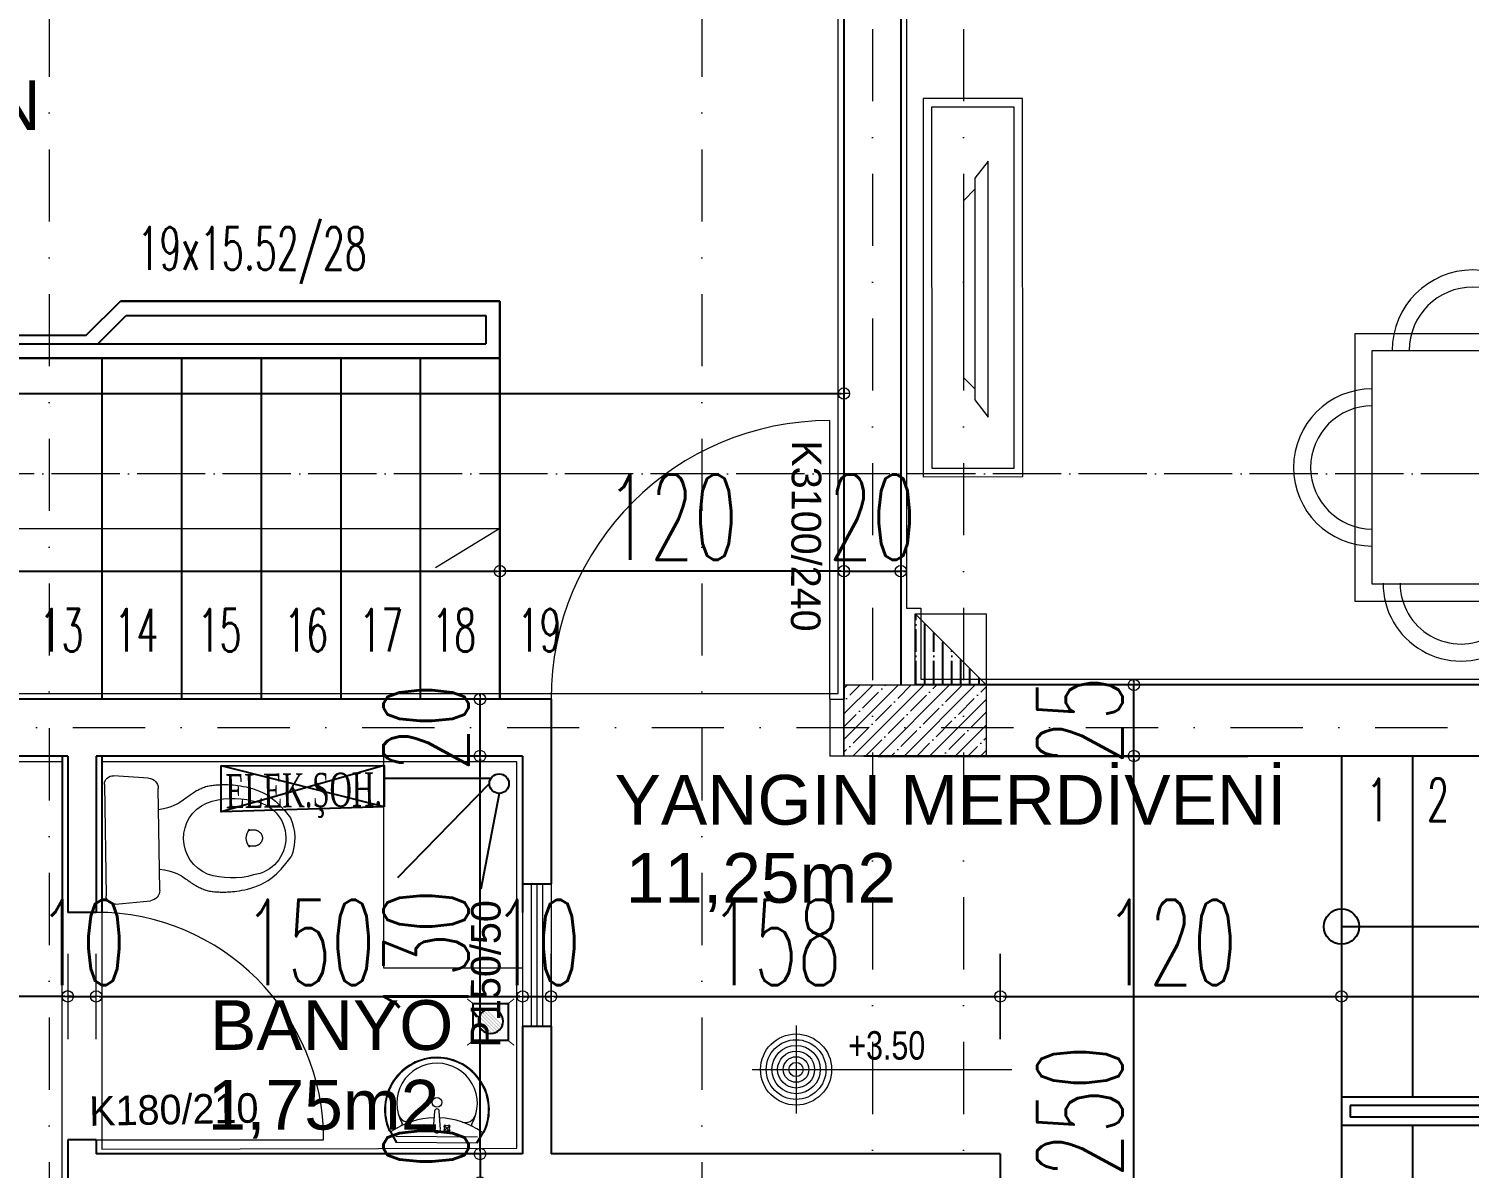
# Model space of a CAD drawing. Header units: millimetres. Extents: x -16104 to 67872, y -88009 to 12107.
# Drawn here: x 19311 to 19817, y -6715 to -6314 of the extents above; entities that cross this region are included whole.
import ezdxf

# ---------------------------------------------------------------- set-up
doc = ezdxf.new("R2010")
doc.units = ezdxf.units.MM
for name, pattern in [('ACAD_ISO04W100', [30, 24, -3, 0, -3]), ('ACAD_ISO07W100', [3, 0, -3]), ('DASHDOTX2', [50.8, 25.4, -12.7, 0, -12.7])]:
    doc.linetypes.add(name, pattern=pattern)
doc.layers.get('0').update_dxf_attribs({"color": 241})
for name, color, linetype, lineweight in [('AKS', 1, 'ACAD_ISO07W100', 5), ('akslar', 144, 'Continuous', 20), ('baca', 46, 'Continuous', 5), ('duvar', 123, 'Continuous', 25), ('emsal&kolon', 1, 'Continuous', 5), ('kapı', 3, 'Continuous', 5), ('kolon', 1, 'Continuous', 5), ('KOTLAR', 5, 'Continuous', 20), ('merdiven', 4, 'Continuous', 25), ('OLCU', 54, 'Continuous', 13), ('PASEMCON', 2, 'Continuous', 9), ('pencere', 5, 'Continuous', 5), ('POZ', 36, 'Continuous', 18), ('SıVA', 40, 'Continuous', 9), ('tefriş', 30, 'Continuous', 5), ('YAZI', 22, 'Continuous', 18), ('ÖLÇÜ', 252, 'Continuous', 20)]:
    doc.layers.add(name, color=color, linetype=linetype, lineweight=lineweight)
doc.layers.add('tarama korıdor', color=33, linetype='Continuous')
doc.styles.add('DIM', font='Txttw.shx', dxfattribs={"width": 0.6})
doc.styles.add('DIN', font='times.ttf', dxfattribs={"width": 0.6})
doc.styles.add('M2', font='stylu.ttf', dxfattribs={"height": 10})
doc.styles.add('TSIMPLEX', font='tsimplex', dxfattribs={"width": 0.8})
doc.dimstyles.new('50', dxfattribs={"dimscale": 0, "dimtxt": 30, "dimasz": 1, "dimexe": 0, "dimexo": 2, "dimgap": 4, "dimtad": 1, "dimdec": 0, "dimzin": 0, "dimdsep": 46, "dimtxsty": 'DIM', "dimblk1": 'DOT', "dimblk2": 'DOT', "dimsah": 1, "dimcen": 1.5, "dimdle": 3, "dimse1": 1, "dimse2": 1, "dimclrd": 256, "dimclre": 9, "dimclrt": 256, "dimadec": 0, "dimazin": 0, "dimtfac": 0.24, "dimtdec": 0, "dimtix": 1, "dimtmove": 2, "dimatfit": 3, "dimldrblk": 'DOT', "dimfxl": 0, "dimtolj": 1, "dimtzin": 15, "dimarcsym": 0})

# ---------------------------------------------------------------- blocks, each defined once
blk = doc.blocks.new('lavabo')
at = {"layer": 'tefriş', "linetype": 'Continuous'}
for p, q in [((-22.77, -4.94), (-19.92, 0)), ((-22.43, -5.14), (-19.46, 0)), ((-19.92, 0), (19.92, 0)), ((19.46, 0), (22.43, -5.14)), ((19.92, 0), (22.77, -4.94)), ((19.92, -2.7), (-19.92, -2.7)), ((-6.25, -5.54), (-6.77, -6.08)), ((-6.77, -6.08), (-6.31, -7.1)), ((-6.51, -5.81), (-3.84, -8.34)), ((-6.44, -8.41), (-3.91, -5.74)), ((-5.2, -5.94), (-6.25, -5.54)), ((-4.18, -5.48), (-5.2, -5.94)), ((-3.64, -6), (-4.18, -5.48)), ((-4.04, -7.04), (-3.64, -6)), ((-1.17, -15.33), (-1.76, -6.54)), ((1.76, -6.26), (1.14, -15.33)), ((3.38, -5.9), (3.91, -5.38)), ((3.81, -6.94), (3.38, -5.9)), ((3.38, -7.98), (3.81, -6.94)), ((6.25, -8.24), (3.65, -5.64)), ((6.25, -5.64), (3.65, -8.24)), ((3.91, -5.38), (4.95, -5.81)), ((4.95, -5.81), (5.99, -5.38)), ((5.99, -5.38), (6.51, -5.9)), ((6.51, -5.9), (6.08, -6.94)), ((6.08, -6.94), (6.51, -7.98)), ((-6.31, -7.1), (-6.71, -8.15)), ((-6.71, -8.15), (-6.17, -8.66)), ((-6.17, -8.66), (-5.15, -8.21)), ((-5.15, -8.21), (-4.1, -8.61)), ((-4.1, -8.61), (-3.58, -8.07)), ((-3.58, -8.07), (-4.04, -7.04)), ((3.91, -8.51), (3.38, -7.98)), ((4.95, -8.08), (3.91, -8.51)), ((5.99, -8.51), (4.95, -8.08)), ((6.51, -7.98), (5.99, -8.51))]:
    blk.add_line(p, q, dxfattribs=at)
at = {"layer": 'tefriş', "linetype": 'Continuous', "extrusion": (0, 0, -1)}
for centre, major_axis, ratio, start_param, end_param in [((0, -16), (-18.1, -18.1), 1, 5.497787, 7.48683), ((0, -16), (-17.82, -17.82), 1, 5.497787, 7.48683), ((-22.66, -5.93), (-0.566, -0.566), 1, 1.203644, 1.828723), ((-23.47, -4.54), (-0.566, 0.566), 1, 2.879793, 3.399519), ((-22.66, -5.93), (-0.283, 0.283), 1, -0.367152, 0.257926), ((-23.47, -4.54), (-0.849, -0.849), 1, 4.45059, 4.970315), ((-22.3, -6.09), (-0.566, -0.566), 1, 1.828723, 2.945097), ((-0.28, 26.67), (-27.35, -27.35), 1, 5.526576, 6.089571), ((0, -6.4), (-1.25, -1.25), 1, 0.7034, 3.844992), ((0, -16), (-18.1, -18.1), 1, 3.508745, 5.497787), ((0, -16), (-17.82, -17.82), 1, 3.508745, 5.497787), ((0.28, 26.67), (-27.35, -27.35), 1, 4.906004, 5.469573), ((22.3, -6.09), (-0.566, 0.566), 1, 0.196496, 1.31287), ((23.47, -4.54), (-0.849, 0.849), 1, 4.454463, 4.974188), ((23.47, -4.54), (-0.566, -0.566), 1, 6.025259, 6.544985), ((22.66, -5.93), (-0.283, 0.283), 1, 1.31287, 1.937948), ((22.66, -5.93), (-0.566, 0.566), 1, 1.31287, 1.937948), ((0, -19.04), (-13.92, 13.92), 1, 3.926991, 6.023888), ((-13.8, -15.22), (-3.8, -3.8), 1, 1.128011, 2.639725), ((-17.71, -8.76), (-0.566, -0.566), 1, 2.805213, 4.453092), ((0, -19.04), (-13.92, 13.92), 1, 1.830093, 3.926991), ((13.8, -15.22), (-3.8, -3.8), 1, 2.072664, 3.584378), ((17.71, -8.76), (-0.566, -0.566), 1, 0.259297, 1.907176), ((-0.01, -19.56), (0, 2.35), 0.991954, 1.570796326779968, 7.853981633959554), ((-0.01, -15.24), (-0.82, 0.82), 1, 2.438193, 5.415789)]:
    blk.add_ellipse(centre, major_axis=major_axis, ratio=ratio, start_param=start_param, end_param=end_param, dxfattribs=at)
blk = doc.blocks.new('klozet')
at = {"layer": 'tefriş', "linetype": 'Continuous'}
for p, q in [((3.25, 22.57), (15.54, 21.55)), ((0, -19.58), (0, 19.58)), ((18.91, 17.89), (18.91, -17.89)), ((29.64, 15.18), (30.02, 15.45)), ((30.02, 15.45), (30.4, 15.7)), ((30.4, 15.7), (30.79, 15.96)), ((30.79, 15.96), (31.18, 16.21)), ((31.18, 16.21), (31.58, 16.45)), ((31.58, 16.45), (31.98, 16.68)), ((31.98, 16.68), (32.38, 16.91)), ((32.38, 16.91), (32.78, 17.13)), ((32.78, 17.13), (33.18, 17.33)), ((33.18, 17.33), (33.58, 17.53)), ((33.58, 17.53), (33.97, 17.7)), ((33.97, 17.7), (34.36, 17.87)), ((34.36, 17.87), (34.75, 18.02)), ((34.75, 18.02), (35.14, 18.15)), ((35.14, 18.15), (35.54, 18.28)), ((35.54, 18.28), (35.95, 18.39)), ((35.95, 18.39), (36.37, 18.48)), ((36.37, 18.48), (36.8, 18.57)), ((36.8, 18.57), (37.26, 18.64)), ((37.26, 18.64), (37.72, 18.7)), ((37.72, 18.7), (38.2, 18.75)), ((38.2, 18.75), (38.69, 18.79)), ((38.69, 18.79), (39.18, 18.82)), ((39.18, 18.82), (39.68, 18.85)), ((39.68, 18.85), (40.18, 18.87)), ((40.18, 18.87), (40.67, 18.89)), ((40.67, 18.89), (41.16, 18.9)), ((41.16, 18.9), (41.66, 18.9)), ((41.66, 18.9), (42.17, 18.9)), ((42.17, 18.9), (42.7, 18.89)), ((42.7, 18.89), (43.26, 18.86)), ((43.26, 18.86), (43.87, 18.83)), ((43.87, 18.83), (44.52, 18.78)), ((44.52, 18.78), (45.24, 18.71)), ((45.24, 18.71), (46.03, 18.62)), ((46.03, 18.62), (46.88, 18.51)), ((46.88, 18.51), (47.8, 18.36)), ((47.8, 18.36), (48.78, 18.18)), ((48.78, 18.18), (49.81, 17.95)), ((49.81, 17.95), (50.9, 17.66)), ((50.9, 17.66), (52.04, 17.32)), ((52.04, 17.32), (53.23, 16.91)), ((53.23, 16.91), (54.46, 16.42)), ((54.46, 16.42), (55.75, 15.8)), ((55.75, 15.8), (57.1, 15.02)), ((18.91, 10.5), (20.67, 10.81)), ((20.67, 10.81), (22.16, 11.15)), ((22.16, 11.15), (23.39, 11.51)), ((23.39, 11.51), (24.42, 11.88)), ((24.42, 11.88), (25.26, 12.26)), ((25.26, 12.26), (25.97, 12.64)), ((25.97, 12.64), (26.56, 13.02)), ((26.56, 13.02), (27.09, 13.38)), ((27.09, 13.38), (27.58, 13.72)), ((27.58, 13.72), (28.03, 14.04)), ((28.03, 14.04), (28.46, 14.34)), ((28.46, 14.34), (28.87, 14.64)), ((28.87, 14.64), (29.26, 14.92)), ((29.26, 14.92), (29.64, 15.18)), ((57.1, 15.02), (58.53, 14.02)), ((58.53, 14.02), (60.05, 12.75)), ((60.05, 12.75), (61.66, 11.16)), ((61.66, 11.16), (63.38, 9.22)), ((63.38, 9.22), (65.22, 6.86)), ((50.48, 2.72), (50.35, 2.67)), ((50.64, 2.77), (50.48, 2.72)), ((50.82, 2.81), (50.64, 2.77)), ((51.02, 2.85), (50.82, 2.81)), ((51.23, 2.88), (51.02, 2.85)), ((51.44, 2.91), (51.23, 2.88)), ((51.66, 2.93), (51.44, 2.91)), ((51.87, 2.94), (51.66, 2.93)), ((52.06, 2.95), (51.87, 2.94)), ((52.26, 2.94), (52.06, 2.95)), ((52.44, 2.93), (52.26, 2.94)), ((52.61, 2.9), (52.44, 2.93)), ((52.78, 2.87), (52.61, 2.9)), ((52.94, 2.83), (52.78, 2.87)), ((53.09, 2.79), (52.94, 2.83)), ((53.25, 2.74), (53.09, 2.79)), ((53.39, 2.68), (53.25, 2.74)), ((53.54, 2.62), (53.39, 2.68)), ((53.68, 2.54), (53.54, 2.62)), ((53.81, 2.47), (53.68, 2.54)), ((53.94, 2.39), (53.81, 2.47)), ((54.07, 2.3), (53.94, 2.39)), ((54.19, 2.2), (54.07, 2.3)), ((54.31, 2.1), (54.19, 2.2)), ((54.42, 2), (54.31, 2.1)), ((54.52, 1.89), (54.42, 2)), ((54.62, 1.77), (54.52, 1.89)), ((54.72, 1.66), (54.62, 1.77)), ((54.8, 1.53), (54.72, 1.66)), ((54.88, 1.41), (54.8, 1.53)), ((54.95, 1.28), (54.88, 1.41)), ((55.02, 1.15), (54.95, 1.28)), ((55.08, 1.01), (55.02, 1.15)), ((55.13, 0.88), (55.08, 1.01)), ((55.17, 0.74), (55.13, 0.88)), ((55.21, 0.6), (55.17, 0.74)), ((55.23, 0.46), (55.21, 0.6)), ((55.25, 0.32), (55.23, 0.46)), ((55.26, 0.18), (55.25, 0.32)), ((55.27, 0.04), (55.26, 0.18)), ((55.26, -0.1), (55.27, 0.04)), ((50.35, -2.59), (50.48, -2.64)), ((50.48, -2.64), (50.64, -2.69)), ((50.64, -2.69), (50.82, -2.73)), ((50.82, -2.73), (51.02, -2.77)), ((51.02, -2.77), (51.23, -2.8)), ((51.23, -2.8), (51.44, -2.83)), ((51.44, -2.83), (51.66, -2.85)), ((51.66, -2.85), (51.87, -2.86)), ((51.87, -2.86), (52.06, -2.87)), ((52.06, -2.87), (52.26, -2.86)), ((52.26, -2.86), (52.44, -2.85)), ((52.44, -2.85), (52.61, -2.82)), ((52.61, -2.82), (52.78, -2.79)), ((52.78, -2.79), (52.94, -2.75)), ((52.94, -2.75), (53.09, -2.71)), ((53.09, -2.71), (53.25, -2.66)), ((53.25, -2.66), (53.39, -2.6)), ((53.39, -2.6), (53.54, -2.54)), ((53.54, -2.54), (53.68, -2.47)), ((53.68, -2.47), (53.81, -2.39)), ((53.81, -2.39), (53.94, -2.31)), ((53.94, -2.31), (54.07, -2.22)), ((54.07, -2.22), (54.19, -2.12)), ((54.19, -2.12), (54.31, -2.02)), ((54.31, -2.02), (54.42, -1.92)), ((54.42, -1.92), (54.52, -1.81)), ((54.52, -1.81), (54.62, -1.69)), ((54.62, -1.69), (54.72, -1.58)), ((54.72, -1.58), (54.8, -1.45)), ((54.8, -1.45), (54.88, -1.33)), ((54.88, -1.33), (54.95, -1.2)), ((54.95, -1.2), (55.02, -1.07)), ((55.02, -1.07), (55.08, -0.93)), ((55.08, -0.93), (55.13, -0.8)), ((55.13, -0.8), (55.17, -0.66)), ((55.17, -0.66), (55.21, -0.52)), ((55.21, -0.52), (55.23, -0.38)), ((55.23, -0.38), (55.25, -0.24)), ((55.25, -0.24), (55.26, -0.1)), ((61.66, -11.16), (63.38, -9.22)), ((63.38, -9.22), (65.22, -6.86)), ((18.91, -10.5), (20.67, -10.81)), ((20.67, -10.81), (22.16, -11.15)), ((22.16, -11.15), (23.39, -11.51)), ((23.39, -11.51), (24.42, -11.88)), ((24.42, -11.88), (25.26, -12.26)), ((25.26, -12.26), (25.97, -12.64)), ((25.97, -12.64), (26.56, -13.02)), ((26.56, -13.02), (27.09, -13.38)), ((27.09, -13.38), (27.58, -13.72)), ((27.58, -13.72), (28.03, -14.04)), ((28.03, -14.04), (28.46, -14.34)), ((28.46, -14.34), (28.87, -14.64)), ((28.87, -14.64), (29.26, -14.92)), ((29.26, -14.92), (29.64, -15.18)), ((29.64, -15.18), (30.02, -15.45)), ((55.75, -15.8), (57.1, -15.02)), ((57.1, -15.02), (58.53, -14.02)), ((58.53, -14.02), (60.05, -12.75)), ((60.05, -12.75), (61.66, -11.16)), ((30.02, -15.45), (30.4, -15.7)), ((30.4, -15.7), (30.79, -15.96)), ((30.79, -15.96), (31.18, -16.21)), ((31.18, -16.21), (31.58, -16.45)), ((31.58, -16.45), (31.98, -16.68)), ((31.98, -16.68), (32.38, -16.91)), ((32.38, -16.91), (32.78, -17.13)), ((32.78, -17.13), (33.18, -17.33)), ((33.18, -17.33), (33.58, -17.53)), ((33.58, -17.53), (33.97, -17.7)), ((33.97, -17.7), (34.36, -17.87)), ((34.36, -17.87), (34.75, -18.02)), ((34.75, -18.02), (35.14, -18.15)), ((35.14, -18.15), (35.54, -18.28)), ((35.54, -18.28), (35.95, -18.39)), ((35.95, -18.39), (36.37, -18.48)), ((36.37, -18.48), (36.8, -18.57)), ((36.8, -18.57), (37.26, -18.64)), ((37.26, -18.64), (37.72, -18.7)), ((37.72, -18.7), (38.2, -18.75)), ((38.2, -18.75), (38.69, -18.79)), ((38.69, -18.79), (39.18, -18.82)), ((39.18, -18.82), (39.68, -18.85)), ((39.68, -18.85), (40.18, -18.87)), ((40.18, -18.87), (40.67, -18.89)), ((40.67, -18.89), (41.16, -18.9)), ((41.16, -18.9), (41.66, -18.9)), ((41.66, -18.9), (42.17, -18.9)), ((42.17, -18.9), (42.7, -18.89)), ((42.7, -18.89), (43.26, -18.86)), ((43.26, -18.86), (43.87, -18.83)), ((43.87, -18.83), (44.52, -18.78)), ((44.52, -18.78), (45.24, -18.71)), ((45.24, -18.71), (46.03, -18.62)), ((46.03, -18.62), (46.88, -18.51)), ((46.88, -18.51), (47.8, -18.36)), ((47.8, -18.36), (48.78, -18.18)), ((48.78, -18.18), (49.81, -17.95)), ((49.81, -17.95), (50.9, -17.66)), ((50.9, -17.66), (52.04, -17.32)), ((52.04, -17.32), (53.23, -16.91)), ((53.23, -16.91), (54.46, -16.42)), ((54.46, -16.42), (55.75, -15.8)), ((15.54, -21.55), (3.25, -22.57))]:
    blk.add_line(p, q, dxfattribs=at)
for centre, start, end in [((3, 19.58), 85.2364, 180), ((3, -19.58), 180, 274.7636)]:
    blk.add_arc(centre, 3, start, end, dxfattribs=at)
for centre, major_axis, start_param, end_param in [((15.23, 17.89), (2.6, 2.6), 5.497787, 6.985442), ((41.09, 0), (-9.59, 9.59), -0.381645, 1.952441), ((44.74, -13.39), (-19.37, 19.37), -1.051849, -0.451182), ((50.37, 0), (9.28, 9.28), 4.048178, 6.947396), ((49, 0), (-12.46, 12.46), 3.526763, 4.327219), ((54.6, 0.04), (-3.54, 3.54), 0.094871, 1.475925), ((44.74, 13.39), (-19.37, 19.37), 2.021978, 2.622645), ((15.23, -17.89), (-2.6, 2.6), 2.439336, 3.926991)]:
    blk.add_ellipse(centre, major_axis=major_axis, ratio=1, start_param=start_param, end_param=end_param, dxfattribs=at)
blk = doc.blocks.new('DOT')
for p, q in [((0, 15), (0, -15)), ((-2, 0), (0, 0)), ((2, 0), (0, 0))]:
    blk.add_line(p, q)
blk.add_circle((0, 0), 2)
blk = doc.blocks.new('*D6520')
at = {"layer": 'Defpoints', "color": 0, "transparency": 16777216}
for p in [(18844.26, -6569.56), (19324.26, -6569.56), (19324.26, -6654.1)]:
    blk.add_point(p, dxfattribs=at)
at = {"layer": 'OLCU', "lineweight": -2, "transparency": 16777216}
blk.add_line((18845.26, -6654.1), (19323.26, -6654.1), dxfattribs=at)
at = {"layer": 'OLCU', "lineweight": -2, "transparency": 16777216, "rotation": 180}
blk.add_blockref('DOT', (18844.26, -6654.1), dxfattribs=at)
at = {"layer": 'OLCU', "lineweight": -2, "transparency": 16777216}
blk.add_blockref('DOT', (19324.26, -6654.1), dxfattribs=at)
at = {"layer": 'OLCU', "transparency": 16777216, "insert": (19084.26, -6635.1), "char_height": 30, "attachment_point": 5, "style": 'DIM'}
blk.add_mtext('\\A1;480', dxfattribs=at)
blk = doc.blocks.new('*D6823')
at = {"layer": 'Defpoints', "color": 0, "transparency": 16777216}
for p in [(19324.26, -6624.56), (19334.26, -6624.56), (19334.26, -6654.13)]:
    blk.add_point(p, dxfattribs=at)
at = {"layer": 'OLCU', "lineweight": -2, "transparency": 16777216}
for p, q in [((19323.26, -6654.13), (19322.26, -6654.13)), ((19324.26, -6654.13), (19334.26, -6654.13)), ((19335.26, -6654.13), (19336.26, -6654.13))]:
    blk.add_line(p, q, dxfattribs=at)
blk.add_blockref('DOT', (19324.26, -6654.13), dxfattribs=at)
at = {"layer": 'OLCU', "lineweight": -2, "transparency": 16777216, "rotation": 180}
blk.add_blockref('DOT', (19334.26, -6654.13), dxfattribs=at)
at = {"layer": 'OLCU', "transparency": 16777216, "insert": (19329.26, -6635.13), "char_height": 30, "attachment_point": 5, "style": 'DIM'}
blk.add_mtext('\\A1;10', dxfattribs=at)
blk = doc.blocks.new('*D6521')
at = {"layer": 'Defpoints', "color": 0, "transparency": 16777216}
for p in [(19484.26, -6654.13), (19484.26, -6654.13), (19334.26, -6662.65)]:
    blk.add_point(p, dxfattribs=at)
at = {"layer": 'OLCU', "lineweight": -2, "transparency": 16777216}
blk.add_line((19335.26, -6654.13), (19483.26, -6654.13), dxfattribs=at)
at = {"layer": 'OLCU', "lineweight": -2, "transparency": 16777216, "rotation": 180}
blk.add_blockref('DOT', (19334.26, -6654.13), dxfattribs=at)
at = {"layer": 'OLCU', "lineweight": -2, "transparency": 16777216}
blk.add_blockref('DOT', (19484.26, -6654.13), dxfattribs=at)
at = {"layer": 'OLCU', "transparency": 16777216, "insert": (19409.26, -6635.13), "char_height": 30, "attachment_point": 5, "style": 'DIM'}
blk.add_mtext('\\A1;150', dxfattribs=at)
blk = doc.blocks.new('*D6553')
at = {"layer": 'Defpoints', "color": 0, "transparency": 16777216}
for p in [(19469.26, -6549.56), (19469.26, -6549.56), (19469.26, -6569.56)]:
    blk.add_point(p, dxfattribs=at)
at = {"layer": 'OLCU', "lineweight": -2, "transparency": 16777216}
for p, q in [((19469.26, -6548.56), (19469.26, -6547.56)), ((19469.26, -6569.56), (19469.26, -6549.56)), ((19469.26, -6570.56), (19469.26, -6571.56))]:
    blk.add_line(p, q, dxfattribs=at)
for p, rotation in [((19469.26, -6549.56), 270), ((19469.26, -6569.56), 90)]:
    blk.add_blockref('DOT', p, dxfattribs=dict(at, rotation=rotation))
at = {"layer": 'OLCU', "transparency": 16777216, "insert": (19450.26, -6559.56), "char_height": 30, "attachment_point": 5, "rotation": 90, "style": 'DIM'}
blk.add_mtext('\\A1;20', dxfattribs=at)
blk = doc.blocks.new('*D6554')
at = {"layer": 'Defpoints', "color": 0, "transparency": 16777216}
for p in [(19512.75, -6709.56), (19469.26, -6719.56), (19512.75, -6719.56)]:
    blk.add_point(p, dxfattribs=at)
at = {"layer": 'OLCU', "lineweight": -2, "transparency": 16777216}
for p, q in [((19469.26, -6708.56), (19469.26, -6707.56)), ((19469.26, -6709.56), (19469.26, -6719.56)), ((19469.26, -6720.56), (19469.26, -6721.56))]:
    blk.add_line(p, q, dxfattribs=at)
for p, rotation in [((19469.26, -6709.56), 270), ((19469.26, -6719.56), 90)]:
    blk.add_blockref('DOT', p, dxfattribs=dict(at, rotation=rotation))
at = {"layer": 'OLCU', "transparency": 16777216, "insert": (19450.26, -6714.56), "char_height": 30, "attachment_point": 5, "rotation": 90, "style": 'DIM'}
blk.add_mtext('\\A1;10', dxfattribs=at)
blk = doc.blocks.new('*D6555')
at = {"layer": 'Defpoints', "color": 0, "transparency": 16777216}
for p in [(19469.26, -6569.56), (19469.26, -6569.56), (19469.26, -6709.56)]:
    blk.add_point(p, dxfattribs=at)
at = {"layer": 'OLCU', "lineweight": -2, "transparency": 16777216}
blk.add_line((19469.26, -6708.56), (19469.26, -6570.56), dxfattribs=at)
for p, rotation in [((19469.26, -6569.56), 90), ((19469.26, -6709.56), 270)]:
    blk.add_blockref('DOT', p, dxfattribs=dict(at, rotation=rotation))
at = {"layer": 'OLCU', "transparency": 16777216, "insert": (19450.26, -6639.56), "char_height": 30, "attachment_point": 5, "rotation": 90, "style": 'DIM'}
blk.add_mtext('\\A1;130', dxfattribs=at)
blk = doc.blocks.new('DFG')
at = {"layer": 'tefriş'}
for points in [[(38169.15, -3228.78), (38169.11, -3095.78), (38204.11, -3095.77), (38204.15, -3228.77)], [(38172.15, -3225.78), (38172.11, -3098.78), (38201.11, -3098.77), (38201.15, -3225.77)], [(38187.31, -3200.75), (38187.26, -3122.74), (38191.96, -3116.74), (38192.02, -3206.74)]]:
    blk.add_lwpolyline(points, close=True, dxfattribs=at)
blk.add_lwpolyline([(38187.26, -3126.64), (38183.36, -3130.59), (38183.41, -3192.9), (38187.31, -3196.85)], dxfattribs=at)
blk = doc.blocks.new('rb')
at = {"layer": 'tefriş'}
for points in [[(1548.4, 487.07), (1595.5, 487.07), (1595.5, 394.92), (1548.4, 394.92)], [(1551.4, 484.07), (1592.5, 484.07), (1592.5, 397.92), (1551.4, 397.92)]]:
    blk.add_lwpolyline(points, close=True, dxfattribs=at)
for centre, radius, start, end in [((1571.95, 484.07), 12.83, 0, 180), ((1571.95, 484.07), 9.83, 0, 180), ((1551.4, 466.84), 14.18, 90, 270), ((1592.5, 466.49), 13.72, 270, 90), ((1551.4, 466.84), 11.18, 90, 270), ((1592.5, 466.49), 10.72, 270, 90), ((1551.4, 415.62), 14.18, 90, 270), ((1551.4, 415.62), 11.18, 90, 270), ((1592.29, 413.54), 13.72, 270, 90), ((1592.29, 413.54), 10.72, 270, 90), ((1571.95, 397.92), 13.83, 180, 0), ((1571.95, 397.92), 10.83, 180, 0)]:
    blk.add_arc(centre, radius, start, end, dxfattribs=at)
blk = doc.blocks.new('*D6729')
at = {"layer": 'Defpoints', "color": 0, "transparency": 16777216}
for p in [(18997.26, -6504.56), (19476.26, -6504.56), (19476.26, -6504.56)]:
    blk.add_point(p, dxfattribs=at)
at = {"layer": 'OLCU', "lineweight": -2, "transparency": 16777216}
blk.add_line((18998.26, -6504.56), (19475.26, -6504.56), dxfattribs=at)
at = {"layer": 'OLCU', "lineweight": -2, "transparency": 16777216, "rotation": 180}
blk.add_blockref('DOT', (18997.26, -6504.56), dxfattribs=at)
at = {"layer": 'OLCU', "lineweight": -2, "transparency": 16777216}
blk.add_blockref('DOT', (19476.26, -6504.56), dxfattribs=at)
at = {"layer": 'OLCU', "transparency": 16777216, "insert": (19158.25, -6483.61), "char_height": 30, "attachment_point": 5, "style": 'DIM'}
blk.add_mtext('\\A1;480', dxfattribs=at)
blk = doc.blocks.new('*D6730')
at = {"layer": 'Defpoints', "color": 0, "transparency": 16777216}
for p in [(19476.26, -6504.56), (19476.26, -6514.56), (19597.26, -6514.56)]:
    blk.add_point(p, dxfattribs=at)
at = {"layer": 'OLCU', "lineweight": -2, "transparency": 16777216}
blk.add_line((19596.26, -6504.56), (19477.26, -6504.56), dxfattribs=at)
at = {"layer": 'OLCU', "lineweight": -2, "transparency": 16777216, "rotation": 180}
blk.add_blockref('DOT', (19476.26, -6504.56), dxfattribs=at)
at = {"layer": 'OLCU', "lineweight": -2, "transparency": 16777216}
blk.add_blockref('DOT', (19597.26, -6504.56), dxfattribs=at)
at = {"layer": 'OLCU', "transparency": 16777216, "insert": (19536.76, -6485.56), "char_height": 30, "attachment_point": 5, "style": 'DIM'}
blk.add_mtext('\\A1;120', dxfattribs=at)
blk = doc.blocks.new('*D6731')
at = {"layer": 'Defpoints', "color": 0, "transparency": 16777216}
for p in [(19597.26, -6504.56), (19617.26, -6504.53), (19617.26, -6504.56)]:
    blk.add_point(p, dxfattribs=at)
at = {"layer": 'OLCU', "lineweight": -2, "transparency": 16777216}
for p, q in [((19596.26, -6504.53), (19595.26, -6504.53)), ((19597.26, -6504.53), (19617.26, -6504.53)), ((19618.26, -6504.53), (19619.26, -6504.53))]:
    blk.add_line(p, q, dxfattribs=at)
blk.add_blockref('DOT', (19597.26, -6504.53), dxfattribs=at)
at = {"layer": 'OLCU', "lineweight": -2, "transparency": 16777216, "rotation": 180}
blk.add_blockref('DOT', (19617.26, -6504.53), dxfattribs=at)
at = {"layer": 'OLCU', "transparency": 16777216, "insert": (19607.26, -6485.53), "char_height": 30, "attachment_point": 5, "style": 'DIM'}
blk.add_mtext('\\A1;20', dxfattribs=at)
blk = doc.blocks.new('*D6732')
at = {"layer": 'Defpoints', "color": 0, "transparency": 16777216}
for p in [(18847.26, -6442.06), (19597.26, -6442.06), (19597.26, -6442.06)]:
    blk.add_point(p, dxfattribs=at)
at = {"layer": 'OLCU', "lineweight": -2, "transparency": 16777216}
blk.add_line((18848.26, -6442.06), (19596.26, -6442.06), dxfattribs=at)
at = {"layer": 'OLCU', "lineweight": -2, "transparency": 16777216, "rotation": 180}
blk.add_blockref('DOT', (18847.26, -6442.06), dxfattribs=at)
at = {"layer": 'OLCU', "lineweight": -2, "transparency": 16777216}
blk.add_blockref('DOT', (19597.26, -6442.06), dxfattribs=at)
at = {"layer": 'OLCU', "transparency": 16777216, "insert": (19222.26, -6423.06), "char_height": 30, "attachment_point": 5, "style": 'DIM'}
blk.add_mtext('\\A1;750', dxfattribs=at)
blk = doc.blocks.new('Kot')
at = {"layer": 'KOTLAR'}
for p, q in [((0, 0.155), (0, -0.155)), ((-0.155, 0), (0.7586, 0))]:
    blk.add_line(p, q, dxfattribs=at)
for radius in [0.125, 0.105, 0.085, 0.065, 0.045, 0.045, 0.025]:
    blk.add_circle((0, 0), radius, dxfattribs=at)
at = {"layer": 'YAZI', "style": 'TSIMPLEX', "width": 0.8}
blk.add_attdef('KOTH', (0.1836, 0.0349), '', height=0.1, dxfattribs=at)
blk = doc.blocks.new('*D6733')
at = {"layer": 'Defpoints', "color": 0, "transparency": 16777216}
for p in [(19494.26, -6654.13), (19652.26, -6654.13), (19652.26, -6709.56)]:
    blk.add_point(p, dxfattribs=at)
at = {"layer": 'OLCU', "lineweight": -2, "transparency": 16777216}
blk.add_line((19495.26, -6654.13), (19651.26, -6654.13), dxfattribs=at)
at = {"layer": 'OLCU', "lineweight": -2, "transparency": 16777216, "rotation": 180}
blk.add_blockref('DOT', (19494.26, -6654.13), dxfattribs=at)
at = {"layer": 'OLCU', "lineweight": -2, "transparency": 16777216}
blk.add_blockref('DOT', (19652.26, -6654.13), dxfattribs=at)
at = {"layer": 'OLCU', "transparency": 16777216, "insert": (19573.26, -6635.13), "char_height": 30, "attachment_point": 5, "style": 'DIM'}
blk.add_mtext('\\A1;158', dxfattribs=at)
blk = doc.blocks.new('*D6744')
at = {"layer": 'Defpoints', "color": 0, "transparency": 16777216}
for p in [(19652.26, -6654.13), (19772.26, -6654.13), (19772.26, -6654.13)]:
    blk.add_point(p, dxfattribs=at)
at = {"layer": 'OLCU', "lineweight": -2, "transparency": 16777216}
blk.add_line((19653.26, -6654.13), (19771.26, -6654.13), dxfattribs=at)
at = {"layer": 'OLCU', "lineweight": -2, "transparency": 16777216, "rotation": 180}
blk.add_blockref('DOT', (19652.26, -6654.13), dxfattribs=at)
at = {"layer": 'OLCU', "lineweight": -2, "transparency": 16777216}
blk.add_blockref('DOT', (19772.26, -6654.13), dxfattribs=at)
at = {"layer": 'OLCU', "transparency": 16777216, "insert": (19712.26, -6635.13), "char_height": 30, "attachment_point": 5, "style": 'DIM'}
blk.add_mtext('\\A1;120', dxfattribs=at)
blk = doc.blocks.new('*D6745')
at = {"layer": 'Defpoints', "color": 0, "transparency": 16777216}
for p in [(19772.26, -6654.13), (19947.26, -6654.13), (19947.26, -6654.13)]:
    blk.add_point(p, dxfattribs=at)
at = {"layer": 'OLCU', "lineweight": -2, "transparency": 16777216}
blk.add_line((19773.26, -6654.13), (19946.26, -6654.13), dxfattribs=at)
at = {"layer": 'OLCU', "lineweight": -2, "transparency": 16777216, "rotation": 180}
blk.add_blockref('DOT', (19772.26, -6654.13), dxfattribs=at)
at = {"layer": 'OLCU', "lineweight": -2, "transparency": 16777216}
blk.add_blockref('DOT', (19947.26, -6654.13), dxfattribs=at)
at = {"layer": 'OLCU', "transparency": 16777216, "insert": (19859.76, -6635.13), "char_height": 30, "attachment_point": 5, "style": 'DIM'}
blk.add_mtext('\\A1;175', dxfattribs=at)
blk = doc.blocks.new('*D6749')
at = {"layer": 'Defpoints', "color": 0, "transparency": 16777216}
for p in [(19699.26, -6569.56), (19699.26, -6569.56), (19699.26, -6819.56)]:
    blk.add_point(p, dxfattribs=at)
at = {"layer": 'OLCU', "lineweight": -2, "transparency": 16777216}
blk.add_line((19699.26, -6818.56), (19699.26, -6570.56), dxfattribs=at)
for p, rotation in [((19699.26, -6569.56), 90), ((19699.26, -6819.56), 270)]:
    blk.add_blockref('DOT', p, dxfattribs=dict(at, rotation=rotation))
at = {"layer": 'OLCU', "transparency": 16777216, "insert": (19680.26, -6694.56), "char_height": 30, "attachment_point": 5, "rotation": 90, "style": 'DIM'}
blk.add_mtext('\\A1;250', dxfattribs=at)
blk = doc.blocks.new('*D6750')
at = {"layer": 'Defpoints', "color": 0, "transparency": 16777216}
for p in [(19699.25, -6544.56), (19699.26, -6544.56), (19699.26, -6569.56)]:
    blk.add_point(p, dxfattribs=at)
at = {"layer": 'OLCU', "lineweight": -2, "transparency": 16777216}
for p, q in [((19699.25, -6543.56), (19699.25, -6542.56)), ((19699.25, -6569.56), (19699.25, -6544.56)), ((19699.25, -6570.56), (19699.25, -6571.56))]:
    blk.add_line(p, q, dxfattribs=at)
for p, rotation in [((19699.25, -6544.56), 270), ((19699.25, -6569.56), 90)]:
    blk.add_blockref('DOT', p, dxfattribs=dict(at, rotation=rotation))
at = {"layer": 'OLCU', "transparency": 16777216, "insert": (19680.25, -6557.06), "char_height": 30, "attachment_point": 5, "rotation": 90, "style": 'DIM'}
blk.add_mtext('\\A1;25', dxfattribs=at)
blk = doc.blocks.new('A$C412C2498')
at = {"color": 5, "const_width": 0.6}
for points in [[(3.64, 24.29), (0.19, 27)], [(23.8, 24.29), (27.26, 27)], [(3.64, 2.95), (0.19, 0.24)], [(23.8, 2.95), (27.26, 0.24)]]:
    blk.add_lwpolyline(points, dxfattribs=at)
at = {"color": 5}
blk.add_lwpolyline([(23.8, 24.29), (3.64, 24.29), (3.64, 2.95), (23.8, 2.95)], close=True, dxfattribs=at)
at = {"const_width": 0.1}
for points in [[(6.68, 12.23), (14.63, 20.17)], [(6.76, 14.48), (12.37, 20.1)], [(7.15, 10.44), (16.41, 19.71)], [(7.89, 9.07), (17.79, 18.97)], [(8.8, 8), (18.86, 18.06)], [(9.96, 7.09), (19.77, 16.9)], [(11.26, 6.45), (20.41, 15.6)], [(13.03, 6.04), (20.82, 13.83)], [(14.77, 6.07), (20.78, 12.09)], [(17.41, 7.02), (19.84, 9.45)]]:
    blk.add_lwpolyline(points, dxfattribs=at)
blk.add_circle((13.74, 13.11), 7.12)
blk = doc.blocks.new('A$C5E2C1EC0')
at = {"xscale": 0.6105719971092185, "yscale": 0.6105719971092185, "zscale": 0.6105719971092185}
blk.add_blockref('A$C412C2498', (0, 0), dxfattribs=at)
blk = doc.blocks.new('90')
at = {"layer": 'duvar'}
for p, q in [((76726.22, -20900.91), (76710.05, -20843.58)), ((76711.76, -20900.91), (76726.22, -20843.58))]:
    blk.add_line(p, q, dxfattribs=at)
blk.add_lwpolyline([(76711.76, -20900.91), (76710.05, -20843.58), (76726.22, -20843.58), (76726.22, -20900.91)], close=True, dxfattribs=at)
at = {"layer": 'PASEMCON', "color": 7, "style": 'DIN', "width": 0.6}
blk.add_text('ELEK.ŞOH.', height=12.004, rotation=270.6425, dxfattribs=at).set_placement((76711.3, -20845.16))
blk = doc.blocks.new('*D6439')
at = {"layer": 'Defpoints', "color": 0, "transparency": 16777216}
for p in [(19484.26, -6654.13), (19494.26, -6654.13), (19494.26, -6654.13)]:
    blk.add_point(p, dxfattribs=at)
at = {"layer": 'OLCU', "lineweight": -2, "transparency": 16777216}
for p, q in [((19483.26, -6654.13), (19482.26, -6654.13)), ((19484.26, -6654.13), (19494.26, -6654.13)), ((19495.26, -6654.13), (19496.26, -6654.13))]:
    blk.add_line(p, q, dxfattribs=at)
blk.add_blockref('DOT', (19484.26, -6654.13), dxfattribs=at)
at = {"layer": 'OLCU', "lineweight": -2, "transparency": 16777216, "rotation": 180}
blk.add_blockref('DOT', (19494.26, -6654.13), dxfattribs=at)
at = {"layer": 'OLCU', "transparency": 16777216, "insert": (19489.26, -6635.13), "char_height": 30, "attachment_point": 5, "style": 'DIM'}
blk.add_mtext('\\A1;10', dxfattribs=at)

msp = doc.modelspace()

# ---------------------------------------------------------------- hatches: boundary and pattern name
h = msp.add_hatch()
h.set_pattern_fill('ANSI35,_O', color=256, angle=45)
h.set_pattern_definition([(90, (7205.1105, -17059.605), (-6.35, 1e-15), []), (90, (7208.2855, -17056.43), (-6.35, 1e-15), [7.9375, -1.5875, 0, -1.5875])])
h.paths.add_polyline_path([(19639.26, -6536.56), (19624.26, -6521.56), (19624.26, -6542.56), (19639.26, -6542.56)])
h.paths.add_polyline_path([(19639.26, -6536.56), (19639.26, -6542.56), (19645.26, -6542.56)])
h.paths.add_polyline_path([(19645.26, -6542.56), (19639.26, -6542.56), (19639.26, -6544.56), (19647.26, -6544.56)])
h.paths.add_polyline_path([(19624.26, -6521.56), (19622.26, -6519.56), (19622.26, -6544.56), (19639.26, -6544.56), (19639.26, -6542.56), (19624.26, -6542.56)])
at = {"layer": 'kolon'}
h = msp.add_hatch(dxfattribs=at)
h.set_pattern_fill('ANSI35,_O', color=256)
h.set_pattern_definition([(45, (10807.666, -17059.605), (-4.490128, 4.490128), []), (45, (10812.156, -17059.605), (-4.490128, 4.490128), [7.9375, -1.5875, 0, -1.5875])])
h.paths.add_polyline_path([(19597.26, -6544.56), (19597.26, -6559.56), (19637.26, -6559.56), (19637.26, -6544.56)])
h.paths.add_polyline_path([(19597.26, -6559.56), (19597.26, -6569.56), (19637.26, -6569.56), (19637.26, -6559.56)])
h.paths.add_polyline_path([(19637.26, -6559.56), (19637.26, -6569.56), (19647.26, -6569.56), (19647.26, -6559.56)])
h.paths.add_polyline_path([(19637.26, -6544.56), (19637.26, -6559.56), (19647.26, -6559.56), (19647.26, -6544.56)])

# ---------------------------------------------------------------- linework, layer by layer
at = {"color": 42}
msp.add_circle((19475.99, -6579.27), 3.43, dxfattribs=at)
at = {"layer": 'AKS', "color": 1, "linetype": 'ACAD_ISO04W100'}
msp.add_line((20516.44, -6470.24), (17908.09, -6470.24), dxfattribs=at)
at = {"layer": 'akslar', "linetype": 'DASHDOTX2'}
for p, q in [((19317.76, -5134.56), (19317.76, -7944.06)), ((19547.26, -5134.56), (19547.26, -7944.06)), ((19607.26, -5143.13), (19607.26, -7944.06)), ((19639.26, -5143.13), (19639.26, -7944.06)), ((17697.26, -6559.56), (20747.26, -6559.56))]:
    msp.add_line(p, q, dxfattribs=at)
at = {"layer": 'baca'}
msp.add_lwpolyline([(19622.26, -6519.56), (19647.26, -6519.56), (19647.26, -6544.56), (19622.26, -6544.56), (19622.26, -6519.56), (19647.26, -6544.56)], dxfattribs=at)
at = {"layer": 'duvar'}
for p, q in [((19597.26, -6299.56), (19597.26, -6549.56)), ((19617.26, -6299.56), (19617.26, -6544.56)), ((20087.26, -6544.56), (19622.26, -6544.56)), ((19494.26, -6549.56), (18952.26, -6549.56)), ((19494.26, -6549.56), (19494.26, -6614.56)), ((19324.26, -6569.56), (19266.24, -6569.56)), ((19322.26, -6569.56), (19322.26, -6624.56)), ((19324.26, -6569.56), (19324.26, -6624.56)), ((19484.26, -6569.56), (19334.26, -6569.56)), ((19339.26, -6569.56), (19334.26, -6569.56)), ((19354.26, -6569.56), (19334.26, -6569.56)), ((19339.26, -6569.56), (19334.26, -6569.56)), ((19334.26, -6569.56), (19334.26, -6624.56)), ((19334.26, -6569.56), (19334.26, -6624.56)), ((19336.26, -6569.56), (19336.26, -6624.56)), ((19484.26, -6569.56), (19484.26, -6624.56)), ((19484.26, -6569.56), (19484.26, -6614.56)), ((19739.26, -6569.56), (19604.26, -6569.56)), ((19614.26, -6569.56), (19607.26, -6569.56)), ((19609.26, -6569.56), (19739.26, -6569.56)), ((19739.26, -6569.56), (19614.26, -6569.56)), ((19739.26, -6569.56), (19614.26, -6569.56)), ((19739.26, -6569.56), (19619.26, -6569.56)), ((20067.26, -6569.56), (19639.26, -6569.56)), ((19484.26, -6614.56), (19494.26, -6614.56)), ((19334.26, -6624.56), (19324.26, -6624.56)), ((19772.26, -6629.56), (20005.95, -6629.56)), ((19484.26, -6664.56), (19494.26, -6664.56)), ((19484.26, -6664.56), (19484.26, -6709.56)), ((19494.26, -6664.56), (19494.26, -6709.56)), ((19772.26, -6689.56), (19772.26, -6699.56)), ((19324.26, -6704.56), (19324.26, -6724.56)), ((19334.26, -6704.56), (19324.26, -6704.56)), ((19334.26, -6704.56), (19334.26, -6709.56)), ((19484.26, -6709.56), (19334.26, -6709.56)), ((19652.26, -6709.56), (19494.26, -6709.56)), ((19499.26, -6709.56), (19494.26, -6709.56)), ((19609.26, -6709.56), (19604.26, -6709.56)), ((19652.26, -6709.56), (19652.26, -6819.56))]:
    msp.add_line(p, q, dxfattribs=at)
msp.add_circle((19772.26, -6629.56), 6.21, dxfattribs=at)
at = {"layer": 'emsal&kolon'}
msp.add_lwpolyline([(19597.26, -6569.56), (19597.26, -6544.56), (19647.26, -6544.56), (19647.26, -6569.56), (19597.26, -6569.56)], dxfattribs=at)
at = {"layer": 'kapı'}
for p, q in [((19592.26, -6549.56), (19592.26, -6451.56)), ((19334.26, -6704.56), (19414.26, -6704.56))]:
    msp.add_line(p, q, dxfattribs=at)
for centre, radius, start, end in [((19592.26, -6549.56), 98, 90, 180), ((19334.26, -6704.56), 80, 0, 90)]:
    msp.add_arc(centre, radius, start, end, dxfattribs=at)
at = {"layer": 'merdiven'}
for p, q in [((19330.76, -6421.56), (19342.76, -6409.56)), ((19476.26, -6409.56), (19342.76, -6409.56)), ((19342.76, -6409.56), (19476.26, -6409.56)), ((19476.26, -6549.56), (19476.26, -6409.56)), ((19476.26, -6409.56), (19476.26, -6549.56)), ((19476.26, -6549.56), (19476.26, -6409.56)), ((19476.26, -6409.56), (19476.26, -6549.56)), ((19334.83, -6424.56), (19344.83, -6414.56)), ((19344.83, -6414.56), (19471.26, -6414.56)), ((19471.26, -6414.56), (19471.26, -6424.56)), ((19113.76, -6421.56), (19330.76, -6421.56)), ((18977.26, -6424.56), (19471.26, -6424.56)), ((19476.26, -6429.56), (18972.26, -6429.56)), ((18972.26, -6429.56), (19476.26, -6429.56)), ((19336.26, -6429.56), (19336.26, -6549.56)), ((19364.26, -6429.56), (19364.26, -6549.56)), ((19392.26, -6429.56), (19392.26, -6549.56)), ((19420.26, -6429.56), (19420.26, -6549.56)), ((19448.26, -6429.56), (19448.26, -6549.56)), ((19772.26, -6569.56), (19772.26, -6689.56)), ((19797.26, -6569.56), (19797.26, -6689.56)), ((19947.26, -6689.56), (19772.26, -6689.56)), ((19944.26, -6692.56), (19775.26, -6692.56)), ((19775.26, -6692.56), (19775.26, -6696.56)), ((19944.26, -6696.56), (19775.26, -6696.56)), ((19947.26, -6699.56), (19772.26, -6699.56)), ((19772.26, -6699.56), (19772.26, -6819.56)), ((19797.26, -6699.56), (19797.26, -6819.56))]:
    msp.add_line(p, q, dxfattribs=at)
at = {"layer": 'pencere'}
for p, q in [((19484.26, -6614.56), (19484.26, -6664.56)), ((19487.26, -6614.56), (19487.26, -6664.56)), ((19489.26, -6614.56), (19489.26, -6664.56)), ((19491.26, -6614.56), (19491.26, -6664.56)), ((19494.26, -6614.56), (19494.26, -6664.56))]:
    msp.add_line(p, q, dxfattribs=at)
at = {"layer": 'SıVA'}
for points in [[(19624.26, -6247.56), (19624.07, -6301.56), (19619.26, -6301.56), (19619.26, -6517.56), (19624.26, -6517.56), (19624.26, -6542.56), (20220.26, -6542.56), (20220.26, -6459.56), (20220.26, -6076.87), (20195.26, -6076.87), (20195.26, -6061.87), (19712.26, -6061.87), (19619.26, -6061.87), (19619.26, -6207.56), (19619.26, -6207.56), (19619.03, -6247.56)], [(19595.26, -6547.56), (19595.26, -6271.56), (19482.26, -6271.56), (18952.26, -6271.56), (18849.26, -6271.56), (18849.26, -6547.56), (18967.26, -6547.56)], [(19206.26, -7327.06), (19322.26, -7327.06), (19322.26, -7089.06), (19322.26, -6814.56), (19322.26, -6571.56), (18952.26, -6571.56), (18846.26, -6571.56), (18846.26, -6624.56), (18846.26, -6707.56), (19114.26, -6707.56), (19206.26, -6707.56), (19206.26, -6999.56), (19206.26, -7089.56)], [(19482.26, -6571.56), (19336.26, -6571.56), (19336.26, -6707.85), (19482.26, -6707.56)]]:
    msp.add_lwpolyline(points, close=True, dxfattribs=at)
at = {"layer": 'tefriş', "lineweight": 25}
for p, q in [((19473.1, -6577.42), (19435.85, -6577.48)), ((19472.56, -6579.27), (19440.19, -6612.46)), ((19475.99, -6582.7), (19469.53, -6616.46))]:
    msp.add_line(p, q, dxfattribs=at)
at = {"layer": 'ÖLÇÜ'}
for p, q in [((18972.26, -6489.56), (19476.26, -6489.56)), ((19476.26, -6489.56), (19453.62, -6503.34)), ((19592.26, -6549.56), (19592.26, -6569.56)), ((19592.26, -6549.56), (19597.26, -6549.56)), ((19597.26, -6549.56), (19597.26, -6569.56)), ((19435.37, -6569.56), (19435.37, -6644.06)), ((19597.26, -6569.56), (19592.26, -6569.56)), ((19435.37, -6644.06), (19484.26, -6644.06))]:
    msp.add_line(p, q, dxfattribs=at)

# ---------------------------------------------------------------- block references
at = {"ltscale": 50, "xscale": -1, "rotation": 180}
msp.add_blockref('A$C5E2C1EC0', (19464.63, -6654.85), dxfattribs=at)
at = {"layer": 'KOTLAR', "ltscale": 0.01, "xscale": 100, "yscale": 100, "zscale": 100}
msp.add_blockref('Kot', (19580.43, -6679.85), dxfattribs=at).add_auto_attribs({'KOTH': '+3.50'})
at = {"layer": 'pencere', "xscale": 2, "yscale": 2, "zscale": 2, "rotation": 270}
msp.add_blockref('rb', (18987.22, -3324.15), dxfattribs=at)
at = {"layer": 'SıVA', "rotation": 90.11159870775336}
msp.add_blockref('90', (-1315.85, -83339.71), dxfattribs=at)
at = {"layer": 'tarama korıdor', "xscale": -1, "rotation": 180.0586309656334}
msp.add_blockref('DFG', (-18540.74, -9606.14), dxfattribs=at)
at = {"layer": 'tefriş', "xscale": -1, "rotation": 180.8402425944919}
msp.add_blockref('klozet', (19337.47, -6599.13), dxfattribs=at)
at = {"layer": 'tefriş', "xscale": -0.720000000026148, "yscale": 0.720000000030268, "zscale": 0.7200000000000002, "rotation": 179.4708559790052}
msp.add_blockref('lavabo', (19454.02, -6705.5), dxfattribs=at)

# ---------------------------------------------------------------- texts
at = {"layer": 'emsal&kolon', "char_height": 17.5, "width": 1076.8413, "attachment_point": 9}
for s, insert in [('{\\fArial|b0|i0|c162|p34;MERDİVEN}', (19314.78, -6349.38)), ('{\\fArial|b0|i0|c162|p34;YANGIN MERDİVENİ}', (19752.9, -6593.96)), ('{\\fArial|b0|i0|c162|p34;11,25m2}', (19615.59, -6624.46)), ('{\\fArial|b0|i0|c162|p34;BANYO}', (19459.87, -6673.2)), ('{\\fArial|b0|i0|c162|p34;1,75m2}', (19454.97, -6704.23))]:
    msp.add_mtext(s, dxfattribs=dict(at, insert=insert))
at = {"layer": 'OLCU', "char_height": 15, "attachment_point": 5, "style": 'DIM'}
for s, insert in [('\\A1;19x15.52/28', (19389.1, -6393.51)), ('\\A1;13', (19322.06, -6525.31)), ('\\A1;14', (19348.44, -6525.31)), ('\\A1;15', (19377.65, -6525.31)), ('\\A1;16', (19408.13, -6525.31)), ('\\A1;17', (19434.54, -6525.31)), ('\\A1;18', (19460.21, -6525.31)), ('\\A1;19', (19490.18, -6525.31)), ('\\A1;1', (19784.98, -6584.98)), ('\\A1;2', (19806.2, -6584.98))]:
    msp.add_mtext(s, dxfattribs=dict(at, insert=insert))
at = {"layer": 'POZ', "style": 'M2', "flags": 4}
for tag, p, rotation in [('K3100/240', (19579, -6458.49), 269.64), ('P150/50', (19476.37, -6672.09), 89.836), ('K180/210', (19331.9, -6699.69), 1.1392)]:
    msp.add_attdef(tag, p, 'K1 80/210', height=10.4, rotation=rotation, dxfattribs=at)

# ---------------------------------------------------------------- dimensions: what is measured, and where the dimension line sits
at = {"layer": 'OLCU'}
for p1, p2, distance, picture, middle in [((18847.26, -6442.06), (19597.26, -6442.06), 0, '*D6732', (19222.26, -6423.06)), ((19597.26, -6504.56), (19617.26, -6504.56), 0.03, '*D6731', (19607.26, -6485.53))]:
    dim = msp.add_aligned_dim(p1=p1, p2=p2, distance=distance, dimstyle='50', override={"dimscale": 1}, dxfattribs=at)
    dim.commit()
    dim.dimension.update_dxf_attribs({"geometry": picture, "text_midpoint": middle})
dim = msp.add_linear_dim(base=(19476.26, -6504.56), p1=(18997.26, -6504.56), p2=(19476.26, -6504.56), text='480', dimstyle='50', override={"dimscale": 1}, dxfattribs=at)
dim.commit()
dim.dimension.update_dxf_attribs({"geometry": '*D6729', "text_midpoint": (19158.25, -6483.61), "dimtype": 160})
dim = msp.add_linear_dim(base=(19476.26, -6504.56), p1=(19597.26, -6514.56), p2=(19476.26, -6514.56), text='120', dimstyle='50', override={"dimscale": 1}, dxfattribs=at)
dim.commit()
dim.dimension.update_dxf_attribs({"geometry": '*D6730', "text_midpoint": (19536.76, -6485.56)})
for base, p1, p2, picture, middle in [((19699.25, -6544.56), (19699.26, -6569.56), (19699.26, -6544.56), '*D6750', (19680.25, -6557.06)), ((19469.26, -6549.56), (19469.26, -6569.56), (19469.26, -6549.56), '*D6553', (19450.26, -6559.56)), ((19699.26, -6569.56), (19699.26, -6819.56), (19699.26, -6569.56), '*D6749', (19680.26, -6694.56)), ((19469.26, -6719.56), (19512.75, -6709.56), (19512.75, -6719.56), '*D6554', (19450.26, -6714.56))]:
    dim = msp.add_linear_dim(base=base, p1=p1, p2=p2, angle=90, dimstyle='50', override={"dimscale": 1}, dxfattribs=at)
    dim.commit()
    dim.dimension.update_dxf_attribs({"geometry": picture, "text_midpoint": middle})
for base, p1, p2, picture, middle in [((19324.26, -6654.1), (18844.26, -6569.56), (19324.26, -6569.56), '*D6520', (19084.26, -6635.1)), ((19334.26, -6654.13), (19324.26, -6624.56), (19334.26, -6624.56), '*D6823', (19329.26, -6635.13)), ((19484.26, -6654.13), (19334.26, -6662.65), (19484.26, -6654.13), '*D6521', (19409.26, -6635.13)), ((19494.26, -6654.13), (19484.26, -6654.13), (19494.26, -6654.13), '*D6439', (19489.26, -6635.13)), ((19652.26, -6654.13), (19494.26, -6654.13), (19652.26, -6709.56), '*D6733', (19573.26, -6635.13)), ((19772.26, -6654.13), (19652.26, -6654.13), (19772.26, -6654.13), '*D6744', (19712.26, -6635.13)), ((19947.26, -6654.13), (19772.26, -6654.13), (19947.26, -6654.13), '*D6745', (19859.76, -6635.13))]:
    dim = msp.add_linear_dim(base=base, p1=p1, p2=p2, dimstyle='50', override={"dimscale": 1}, dxfattribs=at)
    dim.commit()
    dim.dimension.update_dxf_attribs({"geometry": picture, "text_midpoint": middle})
dim = msp.add_linear_dim(base=(19469.26, -6569.56), p1=(19469.26, -6709.56), p2=(19469.26, -6569.56), angle=90, text='130', dimstyle='50', override={"dimscale": 1}, dxfattribs=at)
dim.commit()
dim.dimension.update_dxf_attribs({"geometry": '*D6555', "text_midpoint": (19450.26, -6639.56)})

doc.saveas('drawing.dxf')
